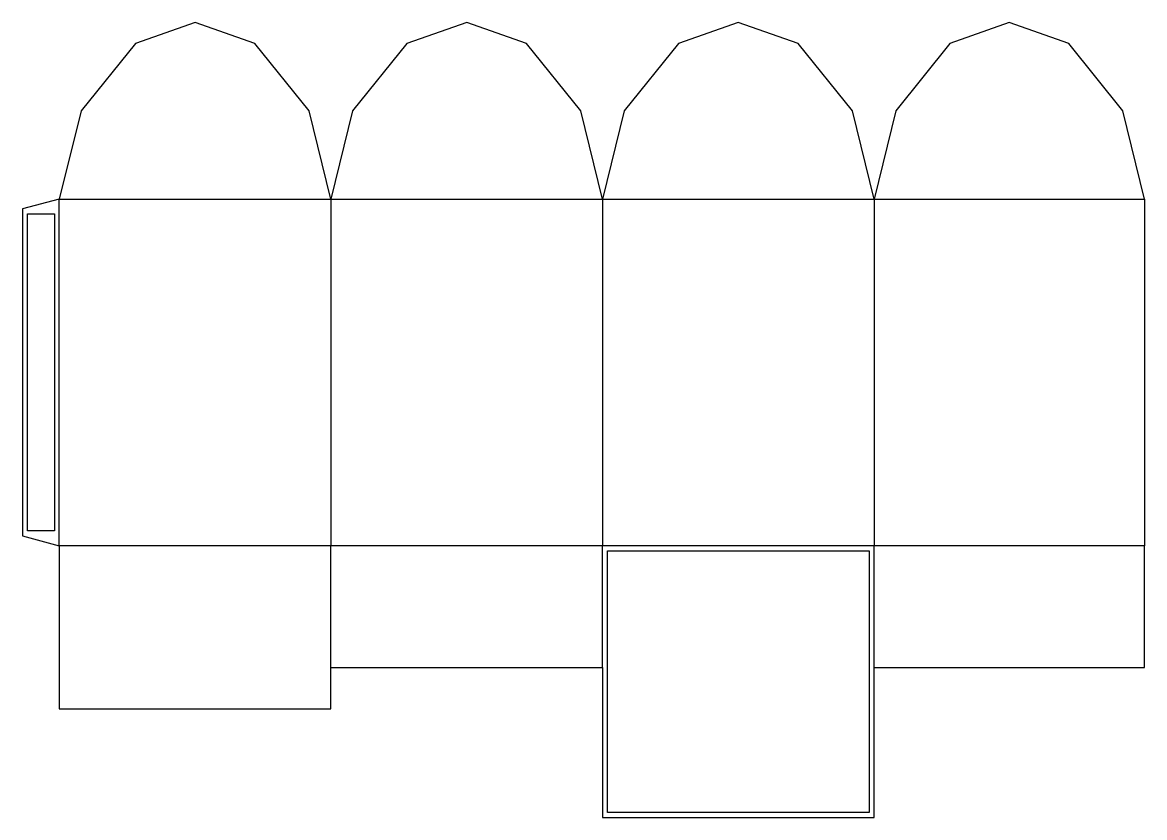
# Model space of a CAD drawing. Header units: millimetres. Extents: x 0 to 456, y 0 to 323.
import ezdxf

# ---------------------------------------------------------------- set-up
doc = ezdxf.new("R2010")
doc.units = ezdxf.units.MM
for name, color, linetype in [('CREASE', 5, 'CONTINUOUS'), ('CUT', 1, 'CONTINUOUS'), ('GLUE', 2, 'CONTINUOUS')]:
    doc.layers.add(name, color=color, linetype=linetype)

msp = doc.modelspace()

# ---------------------------------------------------------------- linework, layer by layer
at = {"layer": 'CREASE'}
for p, q in [((15, 110.45), (15, 251.35)), ((15, 251.35), (125.45, 251.35)), ((125.45, 251.35), (125.45, 110.45)), ((125.45, 251.35), (235.9, 251.35)), ((235.9, 251.35), (235.9, 110.45)), ((235.9, 251.35), (346.35, 251.35)), ((346.35, 251.35), (346.35, 110.45)), ((346.35, 251.35), (456.35, 251.35)), ((125.45, 110.45), (15, 110.45)), ((235.9, 110.45), (125.45, 110.45)), ((346.35, 110.45), (235.9, 110.45)), ((456.35, 110.45), (346.35, 110.45))]:
    msp.add_line(p, q, dxfattribs=at)
at = {"layer": 'CUT'}
for p, q in [((70.225, 323.143), (45.926, 314.527)), ((94.524, 314.527), (70.225, 323.143)), ((180.675, 323.143), (156.376, 314.527)), ((204.974, 314.527), (180.675, 323.143)), ((291.125, 323.143), (266.826, 314.527)), ((315.424, 314.527), (291.125, 323.143)), ((401.35, 323.143), (377.15, 314.527)), ((425.55, 314.527), (401.35, 323.143)), ((45.926, 314.527), (23.836, 287.246)), ((116.614, 287.246), (94.524, 314.527)), ((156.376, 314.527), (134.286, 287.246)), ((227.064, 287.246), (204.974, 314.527)), ((266.826, 314.527), (244.736, 287.246)), ((337.514, 287.246), (315.424, 314.527)), ((377.15, 314.527), (355.15, 287.246)), ((447.55, 287.246), (425.55, 314.527)), ((23.836, 287.246), (15, 251.35)), ((125.45, 251.35), (116.614, 287.246)), ((134.286, 287.246), (125.45, 251.35)), ((235.9, 251.35), (227.064, 287.246)), ((244.736, 287.246), (235.9, 251.35)), ((346.35, 251.35), (337.514, 287.246)), ((355.15, 287.246), (346.35, 251.35)), ((456.35, 251.35), (447.55, 287.246)), ((15, 251.35), (0, 247.331)), ((456.35, 251.35), (456.35, 110.45)), ((0, 247.331), (0, 114.469)), ((0, 114.469), (15, 110.45)), ((15, 110.45), (15, 44.18)), ((125.45, 60.95), (125.45, 110.45)), ((235.9, 60.95), (235.9, 110.45)), ((346.35, 60.95), (346.35, 110.45)), ((456.35, 60.95), (456.35, 110.45)), ((125.45, 44.18), (125.45, 60.95)), ((125.45, 60.95), (235.9, 60.95)), ((235.9, 60.95), (235.9, 0)), ((346.35, 0), (346.35, 60.95)), ((346.35, 60.95), (456.35, 60.95)), ((15, 44.18), (125.45, 44.18)), ((235.9, 0), (346.35, 0))]:
    msp.add_line(p, q, dxfattribs=at)
at = {"layer": 'GLUE'}
for p, q in [((2, 245.331), (13, 245.331)), ((2, 116.469), (2, 245.331)), ((13, 245.331), (13, 116.469)), ((13, 116.469), (2, 116.469)), ((237.9, 108.45), (344.35, 108.45)), ((237.9, 2), (237.9, 108.45)), ((344.35, 108.45), (344.35, 2)), ((344.35, 2), (237.9, 2))]:
    msp.add_line(p, q, dxfattribs=at)

doc.saveas('drawing.dxf')
